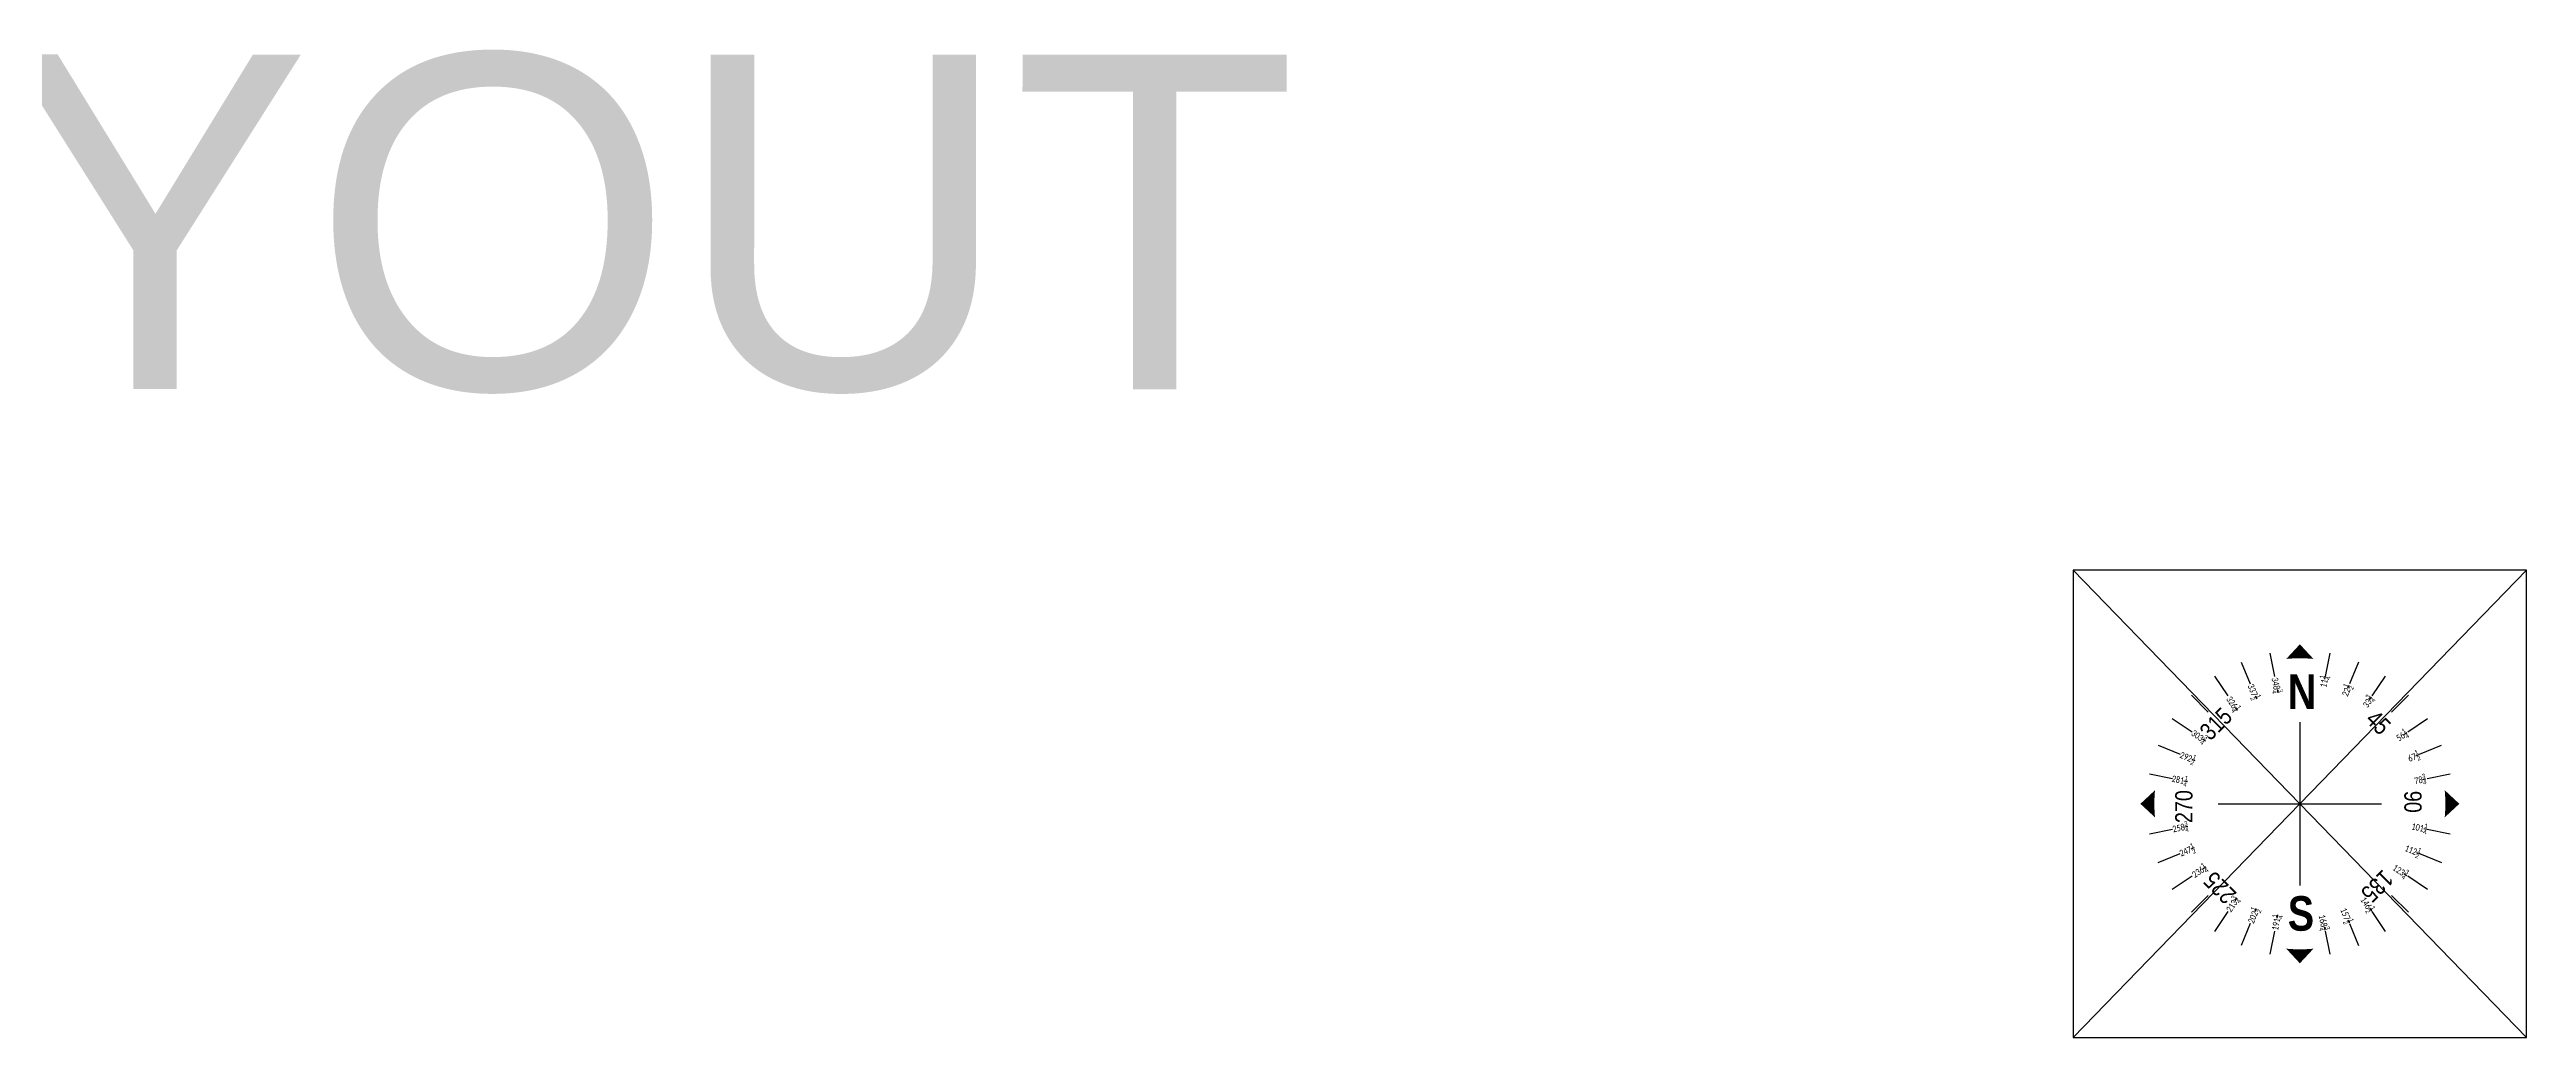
# Model space of a CAD drawing. Header units: feet. Extents: x -13431 to 15649, y 11868 to 29871.
# Drawn here: x 5835 to 6681, y 15078 to 15415 of the extents above; entities that cross this region are included whole.
import ezdxf

# ---------------------------------------------------------------- set-up
doc = ezdxf.new("R2010")
doc.units = ezdxf.units.FT
doc.header["$MEASUREMENT"] = 0
doc.layers.add('LOCKED (NO PRINT)', color=7, linetype='Continuous', plot=False)
doc.layers.add('NORTH ARROW', color=7, linetype='Continuous')
doc.layers.add('Z - ROOF', color=3, linetype='Continuous')
doc.styles.get("Standard").update_dxf_attribs({"font": 'calibri.ttf'})
doc.styles.add('TITLE BBLOCK TEXT', font='ARIALUNI.TTF')

# ---------------------------------------------------------------- blocks, each defined once
blk = doc.blocks.new('*U65')
at = {"layer": 'NORTH ARROW'}
h = blk.add_hatch(color=256, dxfattribs=at)
h.dxf.hatch_style = 1
h.paths.add_polyline_path([(0, 0.4047), (-0.0345, 0.3676, -0.023421), (0, 0.3692)])
h.paths.add_polyline_path([(0, 0.4047), (0, 0.3692, -0.023421), (0.0345, 0.3676)])
h = blk.add_hatch(color=256, dxfattribs=at)
h.dxf.hatch_style = 1
h.paths.add_polyline_path([(-0.4047, 0), (-0.3676, 0.0345, 0.023421), (-0.3692, 0)])
h.paths.add_polyline_path([(-0.4047, 0), (-0.3692, 0, 0.023421), (-0.3676, -0.0345)])
h = blk.add_hatch(color=256, dxfattribs=at)
h.dxf.hatch_style = 1
h.paths.add_polyline_path([(0.4047, 0), (0.3676, 0.0345, -0.023421), (0.3692, 0)])
h.paths.add_polyline_path([(0.4047, 0), (0.3692, 0, -0.023421), (0.3676, -0.0345)])
h = blk.add_hatch(color=256, dxfattribs=at)
h.dxf.hatch_style = 1
h.paths.add_polyline_path([(0, -0.4047), (-0.0345, -0.3676, 0.023421), (0, -0.3692)])
h.paths.add_polyline_path([(0, -0.4047), (0, -0.3692, 0.023421), (0.0345, -0.3676)])
at = {"layer": 'NORTH ARROW', "color": 8, "flags": 128}
for points in [[(-0.0759, 0.3818), (-0.0642, 0.3228)], [(0.0759, 0.3818), (0.0642, 0.3228)], [(-0.2163, 0.3237), (-0.1828, 0.2736)], [(-0.149, 0.3596), (-0.1259, 0.304)], [(0.149, 0.3596), (0.1259, 0.304)], [(0.2163, 0.3237), (0.1828, 0.2736)], [(-0.3237, 0.2163), (-0.2736, 0.1828)], [(0.2736, 0.1828), (0.3237, 0.2163)], [(-0.3596, 0.149), (-0.304, 0.1259)], [(0.304, 0.1259), (0.3596, 0.149)], [(-0.3818, 0.0759), (-0.3228, 0.0642)], [(0.3228, 0.0642), (0.3818, 0.0759)], [(-0.3818, -0.0759), (-0.3228, -0.0642)], [(0.3228, -0.0642), (0.3818, -0.0759)], [(-0.3596, -0.149), (-0.304, -0.1259)], [(-0.3237, -0.2163), (-0.2736, -0.1828)], [(0.2736, -0.1828), (0.3237, -0.2163)], [(0.304, -0.1259), (0.3596, -0.149)], [(-0.1828, -0.2736), (-0.2163, -0.3237)], [(-0.1259, -0.304), (-0.149, -0.3596)], [(0.1259, -0.304), (0.149, -0.3596)], [(0.1828, -0.2736), (0.2163, -0.3237)], [(-0.0642, -0.3228), (-0.0759, -0.3818)], [(0.0642, -0.3228), (0.0759, -0.3818)]]:
    blk.add_lwpolyline(points, dxfattribs=at)
at = {"layer": 'NORTH ARROW', "color": 1, "flags": 128}
for points in [[(-0.2753, 0.2753), (-0.2327, 0.2327)], [(0.2327, 0.2327), (0.2753, 0.2753)], [(0, 0.2075), (0, -0.2075)], [(-0.2075, 0), (0.2075, 0)], [(-0.2753, -0.2753), (-0.2327, -0.2327)], [(0.2327, -0.2327), (0.2753, -0.2753)]]:
    blk.add_lwpolyline(points, dxfattribs=at)
at = {"layer": 'Defpoints', "color": 1, "char_height": 0.016411}
for s, width, insert, attachment_point, rotation in [('\\A1;{\\W0.8;348\\H0.7x;\\S3/4;}', 0.029664, (-0.0427, 0.284), 3, 281.25), ('\\A1;{\\W0.8;11\\H0.7x;\\S1/4;}', 0.029664, (0.0455, 0.2983), 1, 78.75), ('\\A1;{\\W0.8;326\\H0.7x;\\S1/4;}', 0.05943, (-0.1475, 0.2448), 3, 303.75), ('\\A1;{\\W0.8;337\\H0.7x;\\S1/2;}', 0.05943, (-0.0976, 0.2713), 3, 292.5), ('\\A1;{\\W0.8;22\\H0.7x;\\S1/2;}', 0.05943, (0.1009, 0.2793), 1, 67.5), ('\\A1;{\\W0.8;33\\H0.7x;\\S3/4;}', 0.05943, (0.1538, 0.2543), 1, 56.25), ('\\A1;{\\W0.8;56\\H0.7x;\\S1/4;}', 0.034383, (0.2393, 0.1761), 1, 33.75), ('\\A1;{\\W0.8;292\\H0.7x;\\S1/2;}', 0.034383, (-0.2612, 0.1227), 3, 337.5), ('\\A1;{\\W0.8;303\\H0.7x;\\S3/4;}', 0.034383, (-0.2321, 0.1712), 3, 326.25), ('\\A1;{\\W0.8;67\\H0.7x;\\S1/2;}', 0.034383, (0.2699, 0.1263), 1, 22.5), ('\\A1;{\\W0.8;281\\H0.7x;\\S1/4;}', 0.034383, (-0.2828, 0.07), 3, 348.75), ('\\A1;{\\W0.8;78\\H0.7x;\\S3/4;}', 0.034383, (0.2882, 0.0711), 1, 11.25), ('\\A1;{\\W0.8;258\\H0.7x;\\S3/4;}', 0.034383, (-0.2866, -0.0433), 3, 11.25), ('\\A1;{\\W0.8;101\\H0.7x;\\S1/4;}', 0.034383, (0.2866, -0.0433), 1, 348.75), ('\\A1;{\\W0.8;247\\H0.7x;\\S1/2;}', 0.034383, (-0.2729, -0.0985), 3, 22.5), ('\\A1;{\\W0.8;112\\H0.7x;\\S1/2;}', 0.034383, (0.2729, -0.0985), 1, 337.5), ('\\A1;{\\W0.8;236\\H0.7x;\\S1/4;}', 0.034383, (-0.2458, -0.1482), 3, 33.75), ('\\A1;{\\W0.8;123\\H0.7x;\\S3/4;}', 0.034383, (0.2458, -0.1482), 1, 326.25), ('\\A1;{\\W0.8;213\\H0.7x;\\S3/4;}', 0.034383, (-0.1708, -0.2313), 3, 56.25), ('\\A1;{\\W0.8;146\\H0.7x;\\S1/2;}', 0.034383, (0.1708, -0.2313), 1, 303.75), ('\\A1;{\\W0.8;202\\H0.7x;\\S1/2;}', 0.034383, (-0.1224, -0.2601), 3, 67.5), ('\\A1;{\\W0.8;191\\H0.7x;\\S1/4;}', 0.034383, (-0.0692, -0.279), 3, 78.75), ('\\A1;{\\W0.8;168\\H0.7x;\\S3/4;}', 0.034383, (0.0692, -0.279), 1, 281.25), ('\\A1;{\\W0.8;157\\H0.7x;\\S1/2;}', 0.034383, (0.1224, -0.2601), 1, 292.5)]:
    blk.add_mtext_dynamic_manual_height_columns(s, width=width, gutter_width=1, heights=[0], dxfattribs=dict(at, insert=insert, attachment_point=attachment_point, rotation=rotation))
at = {"layer": 'NORTH ARROW', "char_height": 0.087527, "attachment_point": 1}
for s, insert in [('{\\fTechnicBold|b0|i0|c2|p2;N}', (-0.0307, 0.3282)), ('{\\fTechnicBold|b0|i0|c2|p2;S}', (-0.0307, -0.2344))]:
    blk.add_mtext_dynamic_manual_height_columns(s, width=0.05, gutter_width=1, heights=[0], dxfattribs=dict(at, insert=insert))
at = {"layer": 'NORTH ARROW', "char_height": 0.043764, "attachment_point": 1}
for s, insert, rotation in [('{\\fTechnicLite|b0|i0|c2|p2;315}', (-0.2582, 0.1891), 45), ('{\\fTechnicLite|b0|i0|c2|p2;45}', (0.1951, 0.2417), 315), ('{\\fTechnicLite|b0|i0|c2|p2;270}', (-0.3163, -0.0489), 90), ('{\\fTechnicLite|b0|i0|c2|p2;90}', (0.3089, 0.033), 270), ('{\\fTechnicLite|b0|i0|c2|p2;225}', (-0.1891, -0.2582), 135), ('{\\fTechnicLite|b0|i0|c2|p2;135}', (0.2417, -0.1951), 225)]:
    blk.add_mtext_dynamic_manual_height_columns(s, width=0.05, gutter_width=1, heights=[0], dxfattribs=dict(at, insert=insert, rotation=rotation))

msp = doc.modelspace()

# ---------------------------------------------------------------- linework, layer by layer
at = {"layer": 'LOCKED (NO PRINT)'}
for p, q in [((6680.72864, 15077.79259), (6525.95503, 15237.33534)), ((6525.95503, 15077.79259), (6680.72864, 15237.33534))]:
    msp.add_line(p, q, dxfattribs=at)
msp.add_lwpolyline([(6680.72864, 15237.33534), (6525.95503, 15237.33534), (6525.95503, 15077.79259), (6680.72864, 15077.79259)], close=True, dxfattribs=at)

# ---------------------------------------------------------------- block references
at = {"layer": 'Z - ROOF', "xscale": 134.5681912831446, "yscale": 134.5681912831446, "zscale": 134.5681912831446}
msp.add_blockref('*U65', (6603.34183, 15157.56396), dxfattribs=at)

# ---------------------------------------------------------------- texts
at = {"layer": 'LOCKED (NO PRINT)', "color": 7, "style": 'TITLE BBLOCK TEXT'}
msp.add_text('LAYOUT', height=114.235434, rotation=359.98856394, dxfattribs=at).set_placement((5622.55838, 15299.21355))

doc.saveas('drawing.dxf')
